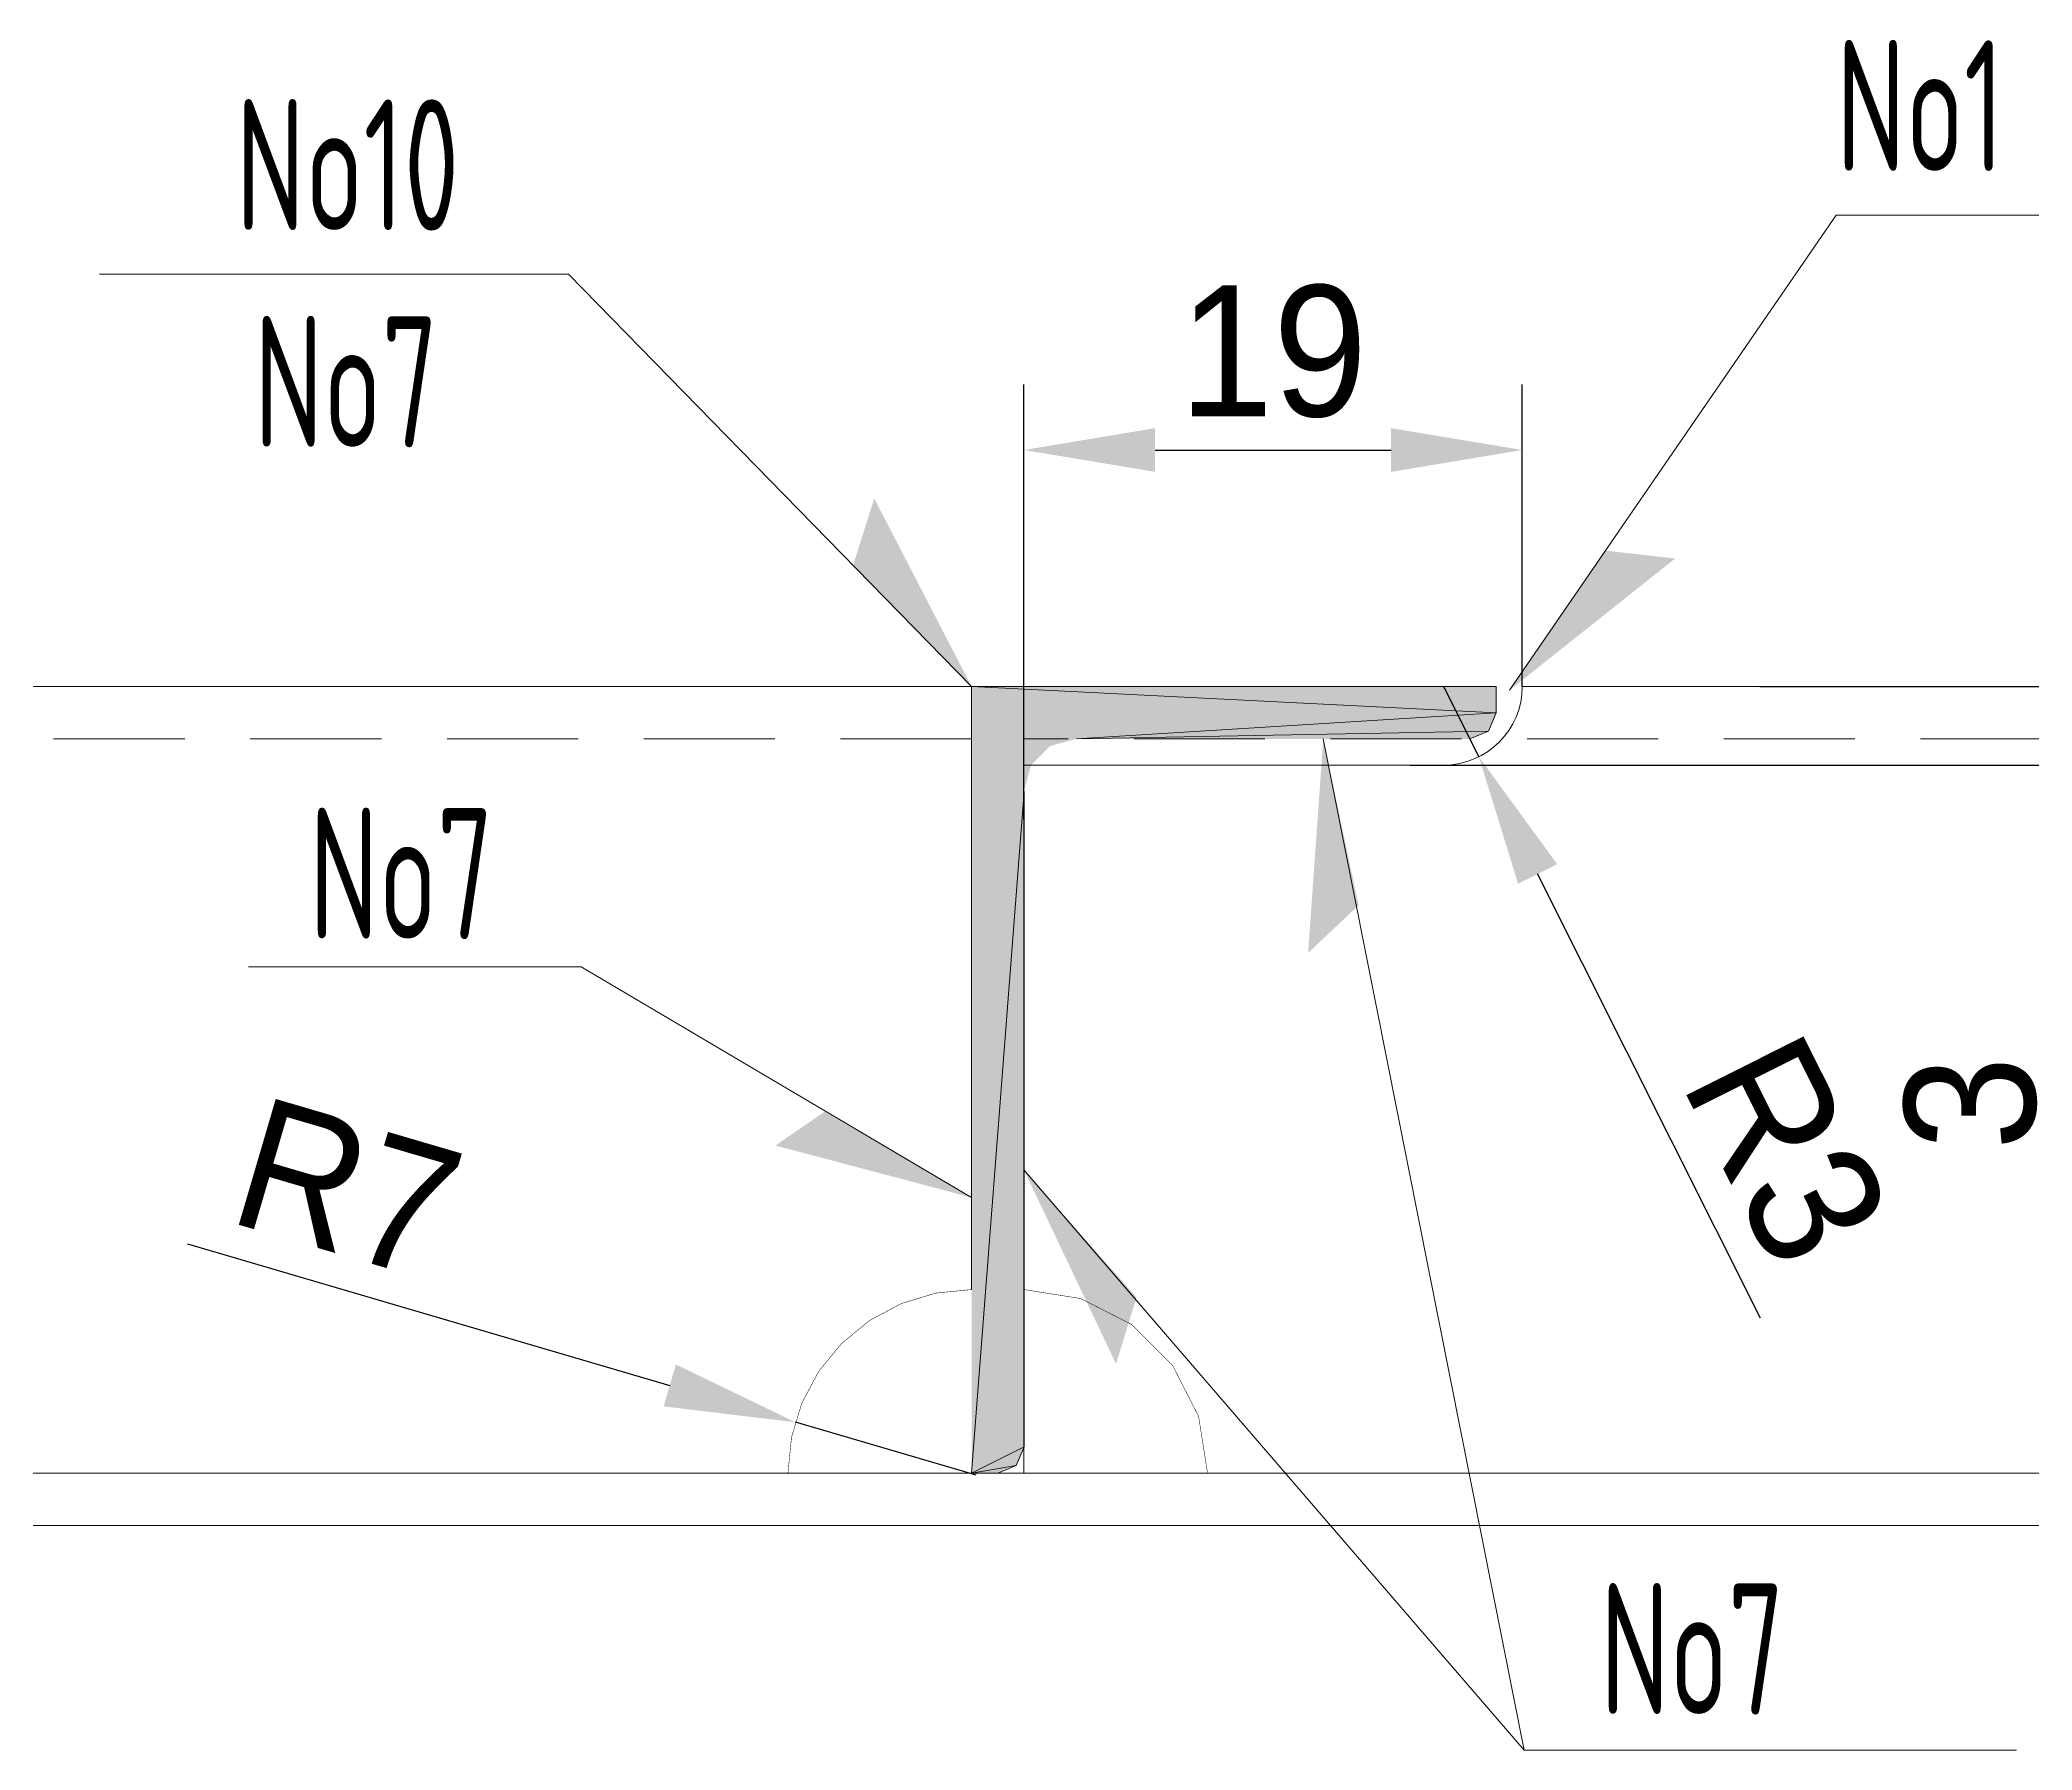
# Model space of a CAD drawing. Header units: millimetres. Extents: x 149544 to 197467, y -3118 to 25363.
# Drawn here: x 175656 to 176416, y 10808 to 11460 of the extents above; entities that cross this region are included whole.
import ezdxf

# ---------------------------------------------------------------- set-up
doc = ezdxf.new("R2010")
doc.units = ezdxf.units.MM
doc.header["$MEASUREMENT"] = 0
for name, pattern in [('K5LT32768', [0]), ('K5LT32769', [0]), ('K5LT32774', [0]), ('K5LT32791', [0]), ('K5LT32795', [75, 50, -25])]:
    doc.linetypes.add(name, pattern=pattern)
doc.layers.add('pen_035', color=1, linetype='Continuous')
doc.styles.add('KTEXTSTYLE', font='GOST_AU.SHX', dxfattribs={"width": 0.96, "height": 5})
doc.dimstyles.new('PB20', dxfattribs={"dimscale": 20, "dimtxt": 2.5, "dimasz": 2.5, "dimexe": 1.25, "dimexo": 0, "dimtad": 1, "dimdec": 0, "dimtxsty": 'Standard', "dimcen": 2.5, "dimclrd": 7, "dimclre": 7, "dimclrt": 4, "dimadec": 0, "dimazin": 0, "dimtfac": 1, "dimtdec": 0, "dimtmove": 0, "dimatfit": 3, "dimfxl": 1.25, "dimarcsym": 0})

# ---------------------------------------------------------------- blocks, each defined once
blk = doc.blocks.new('*D2302')
at = {"color": 7, "lineweight": -2}
for p, q in [((175712.6, 11001.22), (175896.53, 10947.23)), ((176013.37, 10912.93), (175944.51, 10933.14))]:
    blk.add_line(p, q, dxfattribs=at)
at = {"color": 7}
blk.add_solid([(175898.88, 10955.22), (175894.19, 10939.23), (175944.51, 10933.14)], dxfattribs=at)
at = {"layer": 'Defpoints', "color": 0}
for p in [(175944.51, 10933.14), (176013.37, 10912.93)]:
    blk.add_point(p, dxfattribs=at)
at = {"color": 4, "insert": (175773.74, 11022.35), "char_height": 50, "attachment_point": 5, "rotation": 343.64086}
blk.add_mtext('\\H50.0;\\W0.965;\\Q0;R\\H50.0;\\W0.965;\\Q0;\\Q0;7', dxfattribs=at)
blk = doc.blocks.new('*D2303')
at = {"color": 7, "lineweight": -2}
for p, q in [((176031.59, 11163.21), (176031.59, 11328.95)), ((176221.59, 11213.77), (176221.59, 11328.95)), ((176081.59, 11303.95), (176171.59, 11303.95))]:
    blk.add_line(p, q, dxfattribs=at)
at = {"color": 7}
for points in [[(176081.59, 11312.28), (176081.59, 11295.62), (176031.59, 11303.95)], [(176171.59, 11312.28), (176171.59, 11295.62), (176221.59, 11303.95)]]:
    blk.add_solid(points, dxfattribs=at)
at = {"layer": 'Defpoints', "color": 0}
for p in [(176221.59, 11303.95), (176221.59, 11213.77), (176031.59, 11163.21)]:
    blk.add_point(p, dxfattribs=at)
at = {"color": 4, "insert": (176126.59, 11341.45), "char_height": 50, "attachment_point": 5}
blk.add_mtext('\\H50.0;\\W0.965;\\Q0;\\H50.0;\\W0.965;\\Q0;\\Q0;19', dxfattribs=at)
blk = doc.blocks.new('*D2304')
at = {"color": 7, "lineweight": -2}
for p, q in [((176430.1, 11263.77), (176430.1, 11313.77)), ((176312.15, 11213.77), (176455.1, 11213.77)), ((176430.1, 11213.77), (176430.1, 11183.77)), ((176178.85, 11183.77), (176455.1, 11183.77)), ((176430.1, 11133.77), (176430.1, 11026.29))]:
    blk.add_line(p, q, dxfattribs=at)
at = {"color": 7}
for points in [[(176421.77, 11263.77), (176438.44, 11263.77), (176430.1, 11213.77)], [(176421.77, 11133.77), (176438.44, 11133.77), (176430.1, 11183.77)]]:
    blk.add_solid(points, dxfattribs=at)
at = {"layer": 'Defpoints', "color": 0}
for p in [(176312.15, 11213.77), (176430.1, 11213.77), (176178.85, 11183.77)]:
    blk.add_point(p, dxfattribs=at)
at = {"color": 4, "insert": (176392.6, 11054.88), "char_height": 50, "attachment_point": 5, "rotation": 90}
blk.add_mtext('\\H50.0;\\W0.965;\\Q0;\\H50.0;\\W0.965;\\Q0;\\Q0;3', dxfattribs=at)
blk = doc.blocks.new('*D2305')
at = {"color": 7, "lineweight": -2}
for p, q in [((176191.59, 11213.77), (176205.05, 11186.95)), ((176312.42, 10972.9), (176227.46, 11142.26))]:
    blk.add_line(p, q, dxfattribs=at)
at = {"color": 7}
blk.add_solid([(176234.91, 11145.99), (176220.01, 11138.52), (176205.05, 11186.95)], dxfattribs=at)
at = {"layer": 'Defpoints', "color": 0}
for p in [(176191.59, 11213.77), (176205.05, 11186.95)]:
    blk.add_point(p, dxfattribs=at)
at = {"color": 4, "insert": (176322.3, 11036.82), "char_height": 50, "attachment_point": 5, "rotation": 296.63845}
blk.add_mtext('\\H50.0;\\W0.965;\\Q0;R\\H50.0;\\W0.965;\\Q0;\\Q0;3', dxfattribs=at)
blk = doc.blocks.new('U1136')
at = {"layer": 'pen_035', "color": 1, "linetype": 'K5LT32769', "lineweight": 18, "true_color": 0xff0000}
for p, q in [((-161876.32, -4427.03), (-161676.32, -4437.03)), ((-161876.32, -4427.03), (-161676.32, -4427.03)), ((-161676.32, -4437.03), (-161676.32, -4427.03))]:
    blk.add_line(p, q, dxfattribs=at)
blk = doc.blocks.new('U1137')
at = {"layer": 'pen_035', "color": 1, "linetype": 'K5LT32769', "lineweight": 18, "true_color": 0xff0000}
for p in [(-161876.32, -4727.03), (-161866.32, -4727.03)]:
    blk.add_line(p, (-161859.25, -4724.1), dxfattribs=at)
blk = doc.blocks.new('U1138')
at = {"layer": 'pen_035', "color": 1, "linetype": 'K5LT32769', "lineweight": 18, "true_color": 0xff0000}
for p in [(-161876.32, -4727.03), (-161859.25, -4724.1)]:
    blk.add_line(p, (-161856.32, -4717.03), dxfattribs=at)
blk = doc.blocks.new('U1139')
at = {"layer": 'pen_035', "color": 1, "linetype": 'K5LT32769', "lineweight": 18, "true_color": 0xff0000}
for p in [(-161876.32, -4727.03), (-161856.32, -4717.03)]:
    blk.add_line(p, (-161856.32, -4467.03), dxfattribs=at)
blk = doc.blocks.new('U1140')
at = {"layer": 'pen_035', "color": 1, "linetype": 'K5LT32769', "lineweight": 18, "true_color": 0xff0000}
for p in [(-161836.32, -4447.03), (-161686.32, -4447.03)]:
    blk.add_line(p, (-161679.25, -4444.1), dxfattribs=at)
blk = doc.blocks.new('U1141')
at = {"layer": 'pen_035', "color": 1, "linetype": 'K5LT32769', "lineweight": 18, "true_color": 0xff0000}
for p in [(-161836.32, -4447.03), (-161679.25, -4444.1)]:
    blk.add_line(p, (-161676.32, -4437.03), dxfattribs=at)
blk = doc.blocks.new('U1142')
at = {"layer": 'pen_035', "color": 1, "linetype": 'K5LT32769', "lineweight": 18, "true_color": 0xff0000}
blk.add_line((-161876.32, -4727.03), (-161856.32, -4467.03), dxfattribs=at)

msp = doc.modelspace()

# ---------------------------------------------------------------- hatches: boundary and pattern name
for points in [[(175966.42, 11260), (175974.49, 11285.49), (176011.59, 11213.77)], [(176253.34, 11265.58), (176279.91, 11262.58), (176216.7, 11212.32)], [(176011.59, 10913.77), (176021.59, 10913.77), (176028.67, 10916.7), (176031.59, 10923.77), (176031.59, 11173.77), (176034.27, 11183.77), (176041.59, 11191.09), (176051.59, 11193.77), (176201.59, 11193.77), (176208.67, 11196.7), (176211.59, 11203.77), (176211.59, 11213.77), (176011.59, 11213.77)], [(176159.17, 11130.3), (176139.93, 11112.12), (176145.72, 11193.77)], [(175955.55, 11051.58), (175936.83, 11038.71), (176011.59, 11018.89)], [(176074.51, 10980.74), (176066.69, 10955.45), (176031.59, 11029.4)]]:
    msp.add_hatch(color=0).paths.add_polyline_path(points)

# ---------------------------------------------------------------- linework, layer by layer
at = {"color": 0, "linetype": 'K5LT32768', "lineweight": 18}
for p, q in [((176341.26, 11393.54), (176216.7, 11212.32)), ((176441.71, 11393.54), (176341.26, 11393.54)), ((175857.85, 11370.98), (175679.03, 11370.98)), ((175857.85, 11370.98), (176011.59, 11213.77)), ((175862.74, 11106.9), (175735.89, 11106.9)), ((175862.74, 11106.9), (176011.59, 11018.89))]:
    msp.add_line(p, q, dxfattribs=at)
at = {"color": 0, "linetype": 'K5LT32769', "lineweight": 18}
for p, q in [((176011.59, 11213.77), (175495.81, 11213.77)), ((176011.59, 10983.77), (176011.59, 11213.77)), ((176031.59, 11213.77), (176031.59, 10913.77)), ((176580.11, 11213.77), (176221.59, 11213.77)), ((176191.59, 11183.77), (176031.59, 11183.77)), ((175485.02, 10913.77), (176603.63, 10913.77)), ((175488.16, 10893.77), (176601.15, 10893.77))]:
    msp.add_line(p, q, dxfattribs=at)
at = {"color": 0, "linetype": 'K5LT32795', "lineweight": 18}
for p, q in [((176011.59, 11193.77), (175505.05, 11193.77)), ((176573.44, 11193.77), (176031.59, 11193.77))]:
    msp.add_line(p, q, dxfattribs=at)
at = {"color": 0, "linetype": 'K5LT32774', "lineweight": 18}
for q in [(176145.72, 11193.77), (176031.59, 11029.4), (176410.05, 10808.12)]:
    msp.add_line((176222.31, 10808.12), q, dxfattribs=at)
at = {"color": 0, "linetype": 'K5LT32791', "lineweight": 18}
msp.add_line((176603.63, 10913.77), (175485.02, 10913.77), dxfattribs=at)
at = {"color": 0, "linetype": 'K5LT32769', "const_width": 0.18}
for points in [[(175941.59, 10913.77), (175942.94, 10927.43), (175946.92, 10940.55), (175953.39, 10952.66), (175962.1, 10963.27), (175972.7, 10971.97), (175984.81, 10978.44), (175997.94, 10982.42), (176011.59, 10983.77)], [(176101.59, 10913.77), (176098.17, 10935.4), (176088.23, 10954.92), (176072.74, 10970.4), (176053.23, 10980.35), (176031.59, 10983.77)]]:
    msp.add_lwpolyline(points, dxfattribs=at)
at = {"color": 0, "linetype": 'K5LT32769', "lineweight": 18}
msp.add_arc((176191.59, 11213.77), 30, 270.00006, 0, dxfattribs=at)

# ---------------------------------------------------------------- block references
at = {"color": 0}
for name in ['U1136', 'U1141', 'U1140', 'U1139', 'U1142', 'U1138', 'U1137']:
    msp.add_blockref(name, (337887.92, 15640.8), dxfattribs=at)

# ---------------------------------------------------------------- texts
at = {"color": 0, "char_height": 2.5, "attachment_point": 1, "style": 'KTEXTSTYLE'}
for s, insert in [('\\H3.5;\\W0.965;\\Q15;\\Q0;\\W0.765;\\H50.00;{\\c16711935;No1}', (176341.26, 11460.21)), ('\\H3.5;\\W0.965;\\Q15;\\Q0;\\W0.765;\\H50.00;{\\c16711935;No10}', (175731, 11437.65)), ('{\\H20x;\\W0.765;\\C2;No7}', (175737.93, 11354.97)), ('\\H3.5;\\W0.965;\\Q15;\\Q0;\\W0.765;\\H50.00;{\\c65535;No7}', (175759.02, 11167.41)), ('\\H3.5;\\W0.965;\\Q15;\\Q0;\\W0.765;\\H50.00;{\\c65535;No7}', (176251.26, 10871.69))]:
    msp.add_mtext(s, dxfattribs=dict(at, insert=insert))

# ---------------------------------------------------------------- dimensions: what is measured, and where the dimension line sits
at = {"color": 0}
dim = msp.add_linear_dim(base=(176221.59, 11303.95), p1=(176031.59, 11163.21), p2=(176221.59, 11213.77), text='\\H50.0;\\W0.965;\\Q0;\\H50.0;\\W0.965;\\Q0;\\Q0;19', dimstyle='PB20', dxfattribs=at)
dim.commit()
dim.dimension.update_dxf_attribs({"geometry": '*D2303', "text_midpoint": (176126.59, 11303.95), "dimtype": 160})
dim = msp.add_linear_dim(base=(176430.1, 11213.77), p1=(176178.85, 11183.77), p2=(176312.15, 11213.77), angle=90, text='\\H50.0;\\W0.965;\\Q0;\\H50.0;\\W0.965;\\Q0;\\Q0;3', dimstyle='PB20', dxfattribs=at)
dim.commit()
dim.dimension.update_dxf_attribs({"geometry": '*D2304', "text_midpoint": (176430.1, 11054.88), "dimtype": 160})
for center, mpoint, text, picture, middle in [((176191.59, 11213.77), (176205.05, 11186.95), '\\H50.0;\\W0.965;\\Q0;R\\H50.0;\\W0.965;\\Q0;\\Q0;3', '*D2305', (176288.78, 11020.01)), ((176013.37, 10912.93), (175944.51, 10933.14), '\\H50.0;\\W0.965;\\Q0;R\\H50.0;\\W0.965;\\Q0;\\Q0;7', '*D2302', (175763.18, 10986.37))]:
    dim = msp.add_radius_dim(center=center, mpoint=mpoint, text=text, dimstyle='PB20', dxfattribs=at)
    dim.commit()
    dim.dimension.update_dxf_attribs({"geometry": picture, "text_midpoint": middle, "dimtype": 164})

doc.saveas('drawing.dxf')
